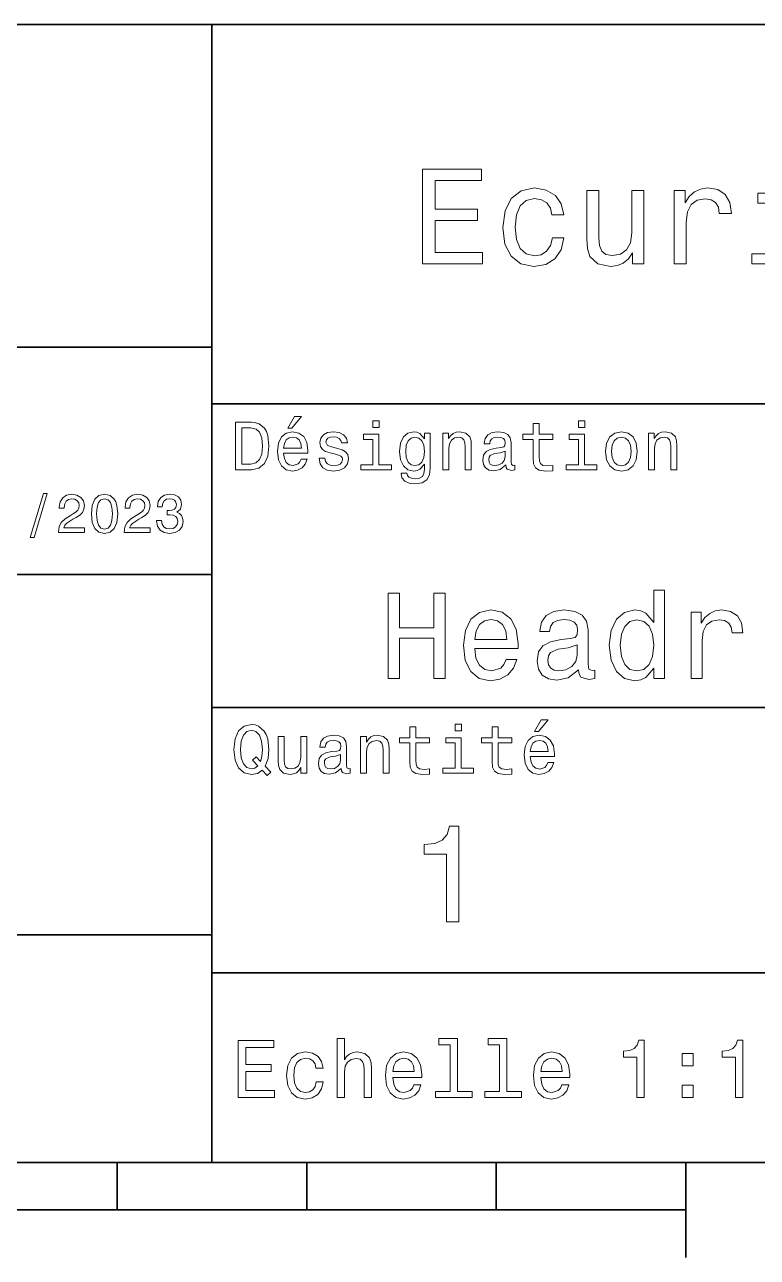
# Model space of a CAD drawing. Extents: x 0 to 420, y 0 to 297.
# Drawn here: x 275.1 to 313.8, y 5 to 70 of the extents above; entities that cross this region are included whole.
import ezdxf

# ---------------------------------------------------------------- set-up
doc = ezdxf.new("R2010")
doc.units = 0

msp = doc.modelspace()

# ---------------------------------------------------------------- linework, layer by layer
at = {"color": 7, "lineweight": 35}
for p, q in [((220, 70), (410, 70)), ((285, 10), (285, 70)), ((220, 53), (285, 53)), ((285, 50), (410, 50)), ((220, 41), (285, 41)), ((285, 34), (410, 34)), ((220, 22), (285, 22)), ((285, 20), (410, 20)), ((10, 10), (410, 10)), ((220, 10), (410, 10)), ((110, 7.5), (310, 7.5))]:
    msp.add_line(p, q, dxfattribs=at)
at = {"color": 7, "lineweight": 35, "ltscale": 0.0625}
for p, q in [((280, 10), (280, 7.5)), ((290, 10), (290, 7.5)), ((300, 10), (300, 7.5))]:
    msp.add_line(p, q, dxfattribs=at)
at = {"color": 7, "lineweight": 35, "ltscale": 0.125}
msp.add_line((310, 10), (310, 5), dxfattribs=at)
at = {"color": 7, "lineweight": 13}
for points in [[(296.109497, 57.381123), (299.279541, 57.381123), (299.279541, 57.986309), (296.772339, 57.986309), (296.772339, 59.679394), (299.005768, 59.679394), (299.005768, 60.277374), (296.772339, 60.277374), (296.772339, 61.775936), (299.221893, 61.775936), (299.221893, 62.381123), (296.109497, 62.381123)], [(302.932281, 59.967579), (303.559082, 59.967579), (303.429382, 60.543945), (303.119598, 60.997837), (302.636871, 61.278816), (302.010071, 61.386887), (301.318451, 61.242794), (300.792511, 60.839336), (300.46109, 60.183716), (300.345825, 59.304752), (300.453888, 58.432995), (300.778107, 57.78458), (301.289612, 57.381123), (301.988464, 57.244236), (302.608063, 57.352303), (303.09079, 57.6549), (303.42218, 58.130402), (303.566284, 58.764408), (302.96109, 58.764408), (302.853027, 58.36095), (302.651306, 58.058357), (302.363098, 57.871037), (302.010071, 57.8134), (301.570618, 57.907059), (301.253601, 58.195244), (301.059082, 58.663544), (300.994232, 59.326366), (301.059082, 59.974781), (301.260803, 60.443081), (301.585022, 60.731266), (302.010071, 60.83213), (302.384735, 60.767288), (302.66571, 60.601585), (302.853027, 60.327808)], [(307.788177, 61.25), (307.154175, 61.25), (307.154175, 59.016571), (307.082123, 58.497837), (306.873199, 58.123196), (306.548981, 57.892651), (306.123901, 57.820602), (305.785309, 57.878242), (305.569153, 58.051151), (305.446686, 58.346542), (305.417877, 58.764408), (305.417877, 61.25), (304.783875, 61.25), (304.783875, 58.706772), (304.805481, 58.195244), (304.942352, 57.770172), (305.360229, 57.381123), (306.030243, 57.244236), (306.390503, 57.294666), (306.700287, 57.424351), (306.966858, 57.647694), (307.182983, 57.971901), (307.182983, 57.381123), (307.788177, 57.381123)], [(309.380402, 57.381123), (310.014404, 57.381123), (310.014404, 59.592937), (310.079254, 60.12608), (310.273773, 60.507923), (310.59079, 60.738472), (311.015839, 60.817722), (311.332855, 60.767288), (311.570618, 60.623199), (311.714691, 60.378242), (311.765137, 60.046829), (312.406342, 60.046829), (312.319885, 60.630402), (312.082123, 61.048271), (311.685883, 61.30043), (311.145538, 61.386887), (310.778107, 61.32925), (310.46109, 61.185158), (310.180115, 60.940201), (309.956757, 60.608788), (309.956757, 61.25), (309.380402, 61.25)], [(315.417877, 57.914265), (315.417877, 61.120316), (313.789612, 61.120316), (313.789612, 60.579971), (314.783875, 60.579971), (314.783875, 57.914265), (313.48703, 57.914265), (313.48703, 57.381123), (316.729095, 57.381123), (316.729095, 57.914265)], [(287.080688, 49.030979), (286.248566, 49.030979), (286.248566, 46.530979), (287.080688, 46.530979), (287.473328, 46.610229), (287.765137, 46.851585), (287.945251, 47.244236), (288.010101, 47.780979), (287.952454, 48.328529), (287.880402, 48.544666), (287.779541, 48.717579), (287.487762, 48.951729), (287.296844, 49.009365)], [(289.004333, 48.728386), (289.216858, 48.728386), (289.71759, 49.340778), (289.364563, 49.340778)], [(293.824219, 49.117435), (293.489197, 49.117435), (293.489197, 48.757202), (293.824219, 48.757202)], [(301.943817, 48.130402), (301.943817, 47.161381), (301.965424, 46.84798), (302.066284, 46.631844), (302.268005, 46.505764), (302.610229, 46.462536), (302.984863, 46.480545), (302.984863, 46.754322), (302.71109, 46.732708), (302.462524, 46.761528), (302.329254, 46.851585), (302.271606, 47.00288), (302.260803, 47.215416), (302.260803, 48.130402), (302.984863, 48.130402), (302.984863, 48.400574), (302.260803, 48.400574), (302.260803, 48.966137), (301.943817, 48.966137), (301.943817, 48.400574), (301.39624, 48.400574), (301.39624, 48.130402)], [(304.667145, 49.117435), (304.332123, 49.117435), (304.332123, 48.757202), (304.667145, 48.757202)], [(287.055481, 48.731987), (287.329254, 48.677952), (287.516571, 48.512245), (287.628235, 48.216858), (287.664276, 47.780979), (287.624634, 47.359509), (287.51297, 47.064121), (287.322052, 46.887608), (287.055481, 46.829971), (286.583588, 46.829971), (286.583588, 48.731987)], [(288.784576, 47.406338), (290.052582, 47.406338), (290.056183, 47.554035), (289.998566, 47.9683), (289.840057, 48.278099), (289.587891, 48.465416), (289.252869, 48.533859), (288.925079, 48.461815), (288.672913, 48.260086), (288.510803, 47.932278), (288.453156, 47.5), (288.507202, 47.056915), (288.669312, 46.732708), (288.917877, 46.530979), (289.242065, 46.462536), (289.523041, 46.509365), (289.753601, 46.631844), (289.922913, 46.826366), (290.020172, 47.085735), (289.706787, 47.085735), (289.641937, 46.941643), (289.548279, 46.833572), (289.281708, 46.747116), (289.076355, 46.786743), (288.921478, 46.912823), (288.820618, 47.118156), (288.784576, 47.395531)], [(288.784576, 47.672909), (288.824219, 47.921471), (288.921478, 48.105186), (289.069153, 48.216858), (289.263702, 48.256485), (289.45462, 48.216858), (289.602295, 48.105186), (289.692352, 47.921471), (289.724792, 47.672909)], [(291.623199, 47.658501), (291.317017, 47.730545), (291.090057, 47.8134), (291.014404, 47.982708), (291.036011, 48.101585), (291.111664, 48.188038), (291.234161, 48.242073), (291.410675, 48.263687), (291.579956, 48.242073), (291.713257, 48.177231), (291.799713, 48.079971), (291.835724, 47.950287), (292.145538, 47.950287), (292.145538, 47.957493), (292.091492, 48.191643), (291.943817, 48.375359), (291.713257, 48.490635), (291.410675, 48.533859), (291.104462, 48.490635), (290.881134, 48.371758), (290.740631, 48.195244), (290.697418, 47.971901), (290.729828, 47.755764), (290.830688, 47.604465), (290.996399, 47.496399), (291.237762, 47.42075), (291.59079, 47.334293), (291.806915, 47.244236), (291.864563, 47.172188), (291.886169, 47.064121), (291.85376, 46.930836), (291.767303, 46.829971), (291.626801, 46.765129), (291.439484, 46.743515), (291.241364, 46.765129), (291.09726, 46.840778), (291, 46.963257), (290.960388, 47.132565), (290.654175, 47.132565), (290.70462, 46.844379), (290.852295, 46.635445), (291.086456, 46.509365), (291.410675, 46.462536), (291.749268, 46.509365), (291.997833, 46.635445), (292.149139, 46.837173), (292.203156, 47.100143), (292.163544, 47.327087), (292.05188, 47.481987), (291.868164, 47.582851)], [(293.813416, 46.79755), (293.813416, 48.400574), (292.999268, 48.400574), (292.999268, 48.130402), (293.496399, 48.130402), (293.496399, 46.79755), (292.847992, 46.79755), (292.847992, 46.530979), (294.469025, 46.530979), (294.469025, 46.79755)], [(296.518738, 46.617435), (296.518738, 48.465416), (296.216125, 48.465416), (296.216125, 48.152016), (295.96759, 48.4366), (295.816284, 48.508644), (295.646973, 48.533859), (295.34079, 48.461815), (295.103027, 48.260086), (294.94812, 47.935879), (294.894104, 47.5), (294.94812, 47.060516), (295.103027, 46.736309), (295.34079, 46.530979), (295.646973, 46.462536), (295.819885, 46.487751), (295.963989, 46.552593), (296.216125, 46.826366), (296.216125, 46.552593), (296.187317, 46.336456), (296.108063, 46.181557), (295.956787, 46.091499), (295.729828, 46.059078), (295.531708, 46.080692), (295.391205, 46.134727), (295.30835, 46.228386), (295.283142, 46.354465), (294.976959, 46.354465), (294.976959, 46.340057), (295.023773, 46.109509), (295.167877, 45.9366), (295.398407, 45.824928), (295.711823, 45.785301), (296.086456, 45.839336), (296.335022, 45.990635), (296.475494, 46.253601)], [(295.221893, 47.5), (295.254333, 47.820606), (295.351593, 48.058357), (295.502869, 48.198845), (295.70462, 48.249279), (295.917145, 48.198845), (296.075653, 48.058357), (296.172913, 47.820606), (296.208923, 47.5), (296.172913, 47.172188), (296.075653, 46.938038), (295.917145, 46.793949), (295.70462, 46.747116), (295.502869, 46.793949), (295.351593, 46.938038), (295.254333, 47.175793)], [(297.181549, 46.530979), (297.498566, 46.530979), (297.498566, 47.647694), (297.530975, 47.903458), (297.635437, 48.090778), (297.797546, 48.206051), (298.013702, 48.249279), (298.186584, 48.213257), (298.294678, 48.115993), (298.348694, 47.953888), (298.366699, 47.737751), (298.366699, 46.530979), (298.683716, 46.530979), (298.683716, 47.802593), (298.669312, 48.058357), (298.604462, 48.270893), (298.391937, 48.465416), (298.060516, 48.533859), (297.876801, 48.508644), (297.721893, 48.440201), (297.588623, 48.324928), (297.484161, 48.170029), (297.484161, 48.465416), (297.181549, 48.465416)], [(300.499268, 46.783142), (300.499268, 46.772335), (300.517303, 46.649857), (300.57132, 46.5634), (300.798279, 46.494957), (300.974792, 46.523773), (300.974792, 46.76873), (300.899139, 46.757923), (300.798279, 46.804756), (300.780273, 46.948845), (300.780273, 47.950287), (300.73703, 48.206051), (300.610962, 48.386166), (300.391205, 48.494236), (300.081421, 48.533859), (299.778809, 48.490635), (299.555481, 48.368156), (299.414978, 48.177231), (299.368164, 47.925072), (299.368164, 47.903458), (299.65274, 47.903458), (299.677948, 48.054756), (299.757202, 48.162823), (299.886902, 48.227665), (300.070618, 48.25288), (300.247131, 48.234871), (300.373199, 48.180836), (300.448853, 48.087173), (300.47406, 47.957493), (300.459656, 47.806194), (300.402008, 47.730545), (300.257935, 47.694523), (299.987762, 47.665707), (299.677948, 47.600864), (299.458221, 47.485592), (299.328522, 47.305473), (299.28891, 47.038906), (299.324921, 46.801151), (299.436584, 46.624638), (299.616699, 46.512966), (299.865265, 46.473343), (300.200287, 46.548992)], [(304.656342, 46.79755), (304.656342, 48.400574), (303.842224, 48.400574), (303.842224, 48.130402), (304.339325, 48.130402), (304.339325, 46.79755), (303.690918, 46.79755), (303.690918, 46.530979), (305.311951, 46.530979), (305.311951, 46.79755)], [(305.762238, 47.496399), (305.819885, 47.056915), (305.985596, 46.732708), (306.248566, 46.530979), (306.601593, 46.462536), (306.951019, 46.530979), (307.213989, 46.729107), (307.3797, 47.053314), (307.440918, 47.496399), (307.3797, 47.935879), (307.213989, 48.263687), (306.951019, 48.461815), (306.601593, 48.533859), (306.248566, 48.461815), (305.985596, 48.260086), (305.819885, 47.935879)], [(306.086456, 47.5), (306.118866, 47.824207), (306.219727, 48.058357), (306.381836, 48.20245), (306.601593, 48.25288), (306.817719, 48.20245), (306.979828, 48.061958), (307.080688, 47.824207), (307.11673, 47.5), (307.080688, 47.172188), (306.979828, 46.934437), (306.817719, 46.790344), (306.601593, 46.743515), (306.381836, 46.790344), (306.219727, 46.934437), (306.118866, 47.172188)], [(308.024506, 46.530979), (308.341492, 46.530979), (308.341492, 47.647694), (308.373932, 47.903458), (308.478394, 48.090778), (308.640503, 48.206051), (308.856628, 48.249279), (309.029541, 48.213257), (309.137604, 48.115993), (309.19165, 47.953888), (309.209656, 47.737751), (309.209656, 46.530979), (309.526672, 46.530979), (309.526672, 47.802593), (309.512238, 48.058357), (309.447418, 48.270893), (309.234863, 48.465416), (308.903473, 48.533859), (308.719727, 48.508644), (308.56485, 48.440201), (308.431549, 48.324928), (308.327087, 48.170029), (308.327087, 48.465416), (308.024506, 48.465416)], [(300.463257, 47.208214), (300.420044, 47.020893), (300.304749, 46.876801), (300.131836, 46.783142), (299.919312, 46.750721), (299.78241, 46.76873), (299.68515, 46.826366), (299.623932, 46.927231), (299.605896, 47.067722), (299.620331, 47.193802), (299.677948, 47.283859), (299.908508, 47.384727), (300.200287, 47.427952), (300.463257, 47.514408)], [(275.417877, 42.956772), (275.61673, 42.956772), (276.314117, 45.279541), (276.112396, 45.279541)], [(276.899139, 43.224785), (278.273773, 43.224785), (278.273773, 43.472622), (277.187317, 43.472622), (277.247833, 43.60807), (277.351593, 43.720463), (277.671478, 43.925072), (277.841492, 44.011528), (278.031708, 44.135448), (278.167145, 44.279541), (278.244965, 44.44957), (278.273773, 44.642651), (278.224792, 44.884727), (278.089355, 45.074928), (277.881836, 45.195965), (277.613831, 45.239193), (277.337189, 45.190201), (277.126801, 45.054756), (276.991364, 44.838619), (276.945251, 44.553314), (276.945251, 44.51297), (277.207489, 44.51297), (277.207489, 44.536022), (277.233429, 44.731991), (277.311249, 44.876083), (277.43515, 44.9683), (277.599426, 45), (277.766571, 44.971184), (277.890503, 44.899136), (277.971191, 44.786743), (278, 44.645535), (277.979828, 44.51297), (277.925079, 44.400578), (277.832855, 44.302593), (277.706055, 44.216141), (277.536041, 44.12392), (277.253601, 43.945248), (277.054749, 43.755043), (276.936615, 43.524498), (276.899139, 43.233429)], [(278.64267, 44.201729), (278.685883, 43.749279), (278.82132, 43.426514), (279.037476, 43.230549), (279.337189, 43.167149), (279.634003, 43.230549), (279.850159, 43.426514), (279.982727, 43.749279), (280.028809, 44.201729), (279.982727, 44.651299), (279.927948, 44.829971), (279.850159, 44.976948), (279.634003, 45.172913), (279.337189, 45.239193), (279.037476, 45.172913), (278.82132, 44.974064), (278.685883, 44.651299)], [(278.919312, 44.201729), (278.942383, 44.550434), (279.014404, 44.801155), (279.144104, 44.948128), (279.337189, 45), (279.527374, 44.948128), (279.657074, 44.801155), (279.729126, 44.550434), (279.752167, 44.201729), (279.729126, 43.850143), (279.657074, 43.599426), (279.527374, 43.45245), (279.337189, 43.403458), (279.144104, 43.45245), (279.014404, 43.599426), (278.942383, 43.850143)], [(280.368866, 43.224785), (281.74353, 43.224785), (281.74353, 43.472622), (280.657074, 43.472622), (280.71759, 43.60807), (280.82132, 43.720463), (281.141205, 43.925072), (281.311249, 44.011528), (281.501434, 44.135448), (281.636902, 44.279541), (281.714691, 44.44957), (281.74353, 44.642651), (281.694519, 44.884727), (281.559082, 45.074928), (281.351593, 45.195965), (281.083588, 45.239193), (280.806915, 45.190201), (280.596558, 45.054756), (280.46109, 44.838619), (280.414978, 44.553314), (280.414978, 44.51297), (280.677246, 44.51297), (280.677246, 44.536022), (280.703186, 44.731991), (280.780975, 44.876083), (280.904907, 44.9683), (281.069153, 45), (281.236328, 44.971184), (281.360229, 44.899136), (281.440918, 44.786743), (281.469757, 44.645535), (281.449585, 44.51297), (281.394806, 44.400578), (281.302612, 44.302593), (281.175781, 44.216141), (281.005768, 44.12392), (280.723358, 43.945248), (280.524506, 43.755043), (280.406342, 43.524498), (280.368866, 43.233429)], [(282.080688, 43.853027), (282.080688, 43.832855), (282.126801, 43.556198), (282.262238, 43.348705), (282.475494, 43.216141), (282.757935, 43.167149), (283.057648, 43.216141), (283.28241, 43.342941), (283.426514, 43.54467), (283.478394, 43.804035), (283.455322, 43.974064), (283.391937, 44.112392), (283.288177, 44.219021), (283.149872, 44.296829), (283.337189, 44.45245), (283.403473, 44.700291), (283.360229, 44.925072), (283.236328, 45.0951), (283.034576, 45.201729), (282.757935, 45.239193), (282.498566, 45.193085), (282.299713, 45.066284), (282.170044, 44.864555), (282.126801, 44.596542), (282.126801, 44.57637), (282.383301, 44.57637), (282.406342, 44.760807), (282.481262, 44.893372), (282.602295, 44.974064), (282.772339, 45.002884), (282.92218, 44.979828), (283.031708, 44.919308), (283.097992, 44.821327), (283.123932, 44.688763), (283.097992, 44.54755), (283.028809, 44.45245), (282.907776, 44.394814), (282.74353, 44.377522), (282.631134, 44.380405), (282.631134, 44.15274), (282.772339, 44.158501), (282.953888, 44.132565), (283.089355, 44.0634), (283.170044, 43.951008), (283.198853, 43.804035), (283.167145, 43.63689), (283.083588, 43.51297), (282.951019, 43.435158), (282.775208, 43.409222), (282.593658, 43.438042), (282.46109, 43.524498), (282.377533, 43.662827), (282.345825, 43.853027)], [(294.299011, 35.530258), (294.902039, 35.530258), (294.902039, 37.644093), (296.70462, 37.644093), (296.70462, 35.530258), (297.301147, 35.530258), (297.301147, 40.030258), (296.70462, 40.030258), (296.70462, 38.195244), (294.902039, 38.195244), (294.902039, 40.030258), (294.299011, 40.030258)], [(308.311249, 36.068443), (308.311249, 35.530258), (308.881866, 35.530258), (308.881866, 40.185879), (308.317719, 40.185879), (308.317719, 38.480545), (307.883301, 38.973343), (307.617432, 39.090057), (307.312683, 39.135445), (306.761536, 39.005764), (306.333588, 38.642651), (306.054749, 38.059078), (305.957489, 37.274494), (306.054749, 36.489914), (306.333588, 35.899857), (306.761536, 35.530258), (307.312683, 35.407059), (307.617432, 35.45245), (307.889771, 35.569164)], [(298.863831, 37.105907), (301.146271, 37.105907), (301.15274, 37.371758), (301.049011, 38.117435), (300.763702, 38.675072), (300.309814, 39.012245), (299.706787, 39.135445), (299.11673, 39.005764), (298.662842, 38.642651), (298.371033, 38.052593), (298.267303, 37.274494), (298.364563, 36.476944), (298.656342, 35.893372), (299.10376, 35.530258), (299.687317, 35.407059), (300.193085, 35.491352), (300.608063, 35.711815), (300.912842, 36.061958), (301.087891, 36.528816), (300.523773, 36.528816), (300.407074, 36.269451), (300.238495, 36.074928), (299.758667, 35.919308), (299.389069, 35.990631), (299.110229, 36.217579), (298.92868, 36.587173), (298.863831, 37.086452)], [(304.336456, 35.98415), (304.336456, 35.964695), (304.368896, 35.744236), (304.466156, 35.588615), (304.874634, 35.465416), (305.192383, 35.517288), (305.192383, 35.958214), (305.056213, 35.938759), (304.874634, 36.023052), (304.842224, 36.282421), (304.842224, 38.085014), (304.764404, 38.545387), (304.537476, 38.869595), (304.141937, 39.064121), (303.58429, 39.135445), (303.039642, 39.057636), (302.637604, 38.837173), (302.384735, 38.493515), (302.300446, 38.039623), (302.300446, 38.000721), (302.812683, 38.000721), (302.858063, 38.273052), (303.000732, 38.467579), (303.234161, 38.584293), (303.56485, 38.629681), (303.882568, 38.59726), (304.109528, 38.5), (304.245697, 38.331409), (304.291077, 38.09798), (304.265137, 37.825645), (304.161377, 37.68948), (303.902039, 37.624638), (303.41571, 37.572765), (302.858063, 37.456051), (302.462555, 37.248558), (302.229126, 36.924351), (302.157776, 36.444523), (302.222626, 36.016571), (302.423645, 35.698845), (302.747833, 35.497837), (303.195251, 35.426514), (303.798279, 35.562679)], [(310.28891, 35.530258), (310.859528, 35.530258), (310.859528, 37.520893), (310.917877, 38.000721), (311.092957, 38.344379), (311.378235, 38.551872), (311.760803, 38.623199), (312.046112, 38.577808), (312.260101, 38.448124), (312.389771, 38.227665), (312.435181, 37.929394), (313.012268, 37.929394), (312.934448, 38.454609), (312.720459, 38.830692), (312.363831, 39.057636), (311.877533, 39.135445), (311.546844, 39.083572), (311.261536, 38.953888), (311.008667, 38.733429), (310.807648, 38.435158), (310.807648, 39.012245), (310.28891, 39.012245)], [(298.863831, 37.585735), (298.935181, 38.033138), (299.110229, 38.363831), (299.376099, 38.564842), (299.726227, 38.636166), (300.069885, 38.564842), (300.335754, 38.363831), (300.497833, 38.033138), (300.556213, 37.585735)], [(307.409943, 38.623199), (307.786041, 38.532421), (308.07132, 38.279537), (308.239929, 37.858067), (308.304749, 37.274494), (308.239929, 36.684437), (308.07132, 36.262966), (307.786041, 36.003601), (307.409943, 35.919308), (307.053314, 36.003601), (306.780975, 36.262966), (306.599426, 36.690922), (306.541077, 37.274494), (306.599426, 37.851585), (306.780975, 38.273052), (307.053314, 38.532421)], [(304.271606, 36.749279), (304.193817, 36.412102), (303.986328, 36.152737), (303.675079, 35.98415), (303.292511, 35.925793), (303.046112, 35.958214), (302.871033, 36.061958), (302.760803, 36.243515), (302.728394, 36.496395), (302.754333, 36.723343), (302.858063, 36.885445), (303.273071, 37.067001), (303.798279, 37.14481), (304.271606, 37.30043)], [(302.015839, 32.728386), (302.228394, 32.728386), (302.729095, 33.340778), (302.376068, 33.340778)], [(287.642639, 30.685879), (287.916412, 30.401297), (288.107361, 30.592218), (287.811951, 30.894812), (287.963257, 31.305475), (288.010101, 31.780979), (287.94165, 32.339336), (287.862396, 32.56628), (287.757935, 32.753601), (287.462524, 33.009365), (287.28241, 33.074207), (287.08429, 33.099422), (286.702454, 33.009365), (286.410675, 32.757202), (286.223358, 32.342937), (286.158508, 31.780979), (286.223358, 31.219019), (286.407074, 30.804754), (286.698853, 30.54899), (287.08429, 30.462536), (287.397705, 30.520172)], [(287.41571, 30.916426), (287.260803, 30.801151), (287.08429, 30.765129), (286.850159, 30.829971), (286.666412, 31.024494), (286.543945, 31.341497), (286.504333, 31.780979), (286.543945, 32.216858), (286.662811, 32.537464), (286.846527, 32.731987), (287.08429, 32.80043), (287.318451, 32.731987), (287.502167, 32.533859), (287.621033, 32.213257), (287.664276, 31.780979), (287.631836, 31.40634), (287.563416, 31.150576), (287.329254, 31.395533), (287.134735, 31.211815)], [(291.824921, 30.78314), (291.824921, 30.772333), (291.842926, 30.649855), (291.896973, 30.5634), (292.123932, 30.494957), (292.300446, 30.523775), (292.300446, 30.768732), (292.224792, 30.757925), (292.123932, 30.804754), (292.105896, 30.948847), (292.105896, 31.950287), (292.062683, 32.206051), (291.936584, 32.386166), (291.716858, 32.494236), (291.407074, 32.533859), (291.104462, 32.490635), (290.881134, 32.368156), (290.740631, 32.177231), (290.693817, 31.925072), (290.693817, 31.903458), (290.978394, 31.903458), (291.003601, 32.054756), (291.082855, 32.162823), (291.212524, 32.227665), (291.39624, 32.25288), (291.572754, 32.234871), (291.698853, 32.180836), (291.774506, 32.087173), (291.799713, 31.957493), (291.785309, 31.806194), (291.727661, 31.730547), (291.583588, 31.694523), (291.313416, 31.665705), (291.003601, 31.600864), (290.783875, 31.48559), (290.654175, 31.305475), (290.614563, 31.038904), (290.650574, 30.801151), (290.762238, 30.62464), (290.942352, 30.512968), (291.190918, 30.473343), (291.52594, 30.54899)], [(292.844391, 30.530979), (293.161377, 30.530979), (293.161377, 31.647694), (293.193817, 31.903458), (293.298279, 32.090778), (293.460388, 32.206051), (293.676514, 32.249279), (293.849426, 32.213257), (293.957489, 32.115993), (294.011536, 31.95389), (294.029541, 31.737751), (294.029541, 30.530979), (294.346558, 30.530979), (294.346558, 31.802593), (294.332123, 32.058357), (294.267303, 32.270893), (294.054749, 32.465416), (293.723358, 32.533859), (293.539612, 32.508644), (293.384735, 32.440201), (293.251434, 32.324928), (293.146973, 32.170029), (293.146973, 32.465416), (292.844391, 32.465416)], [(295.438049, 32.130402), (295.438049, 31.161383), (295.459656, 30.847982), (295.560516, 30.631844), (295.762238, 30.505762), (296.104462, 30.462536), (296.479095, 30.480547), (296.479095, 30.754322), (296.205322, 30.732708), (295.956787, 30.761526), (295.823486, 30.851583), (295.765839, 31.002882), (295.755035, 31.215418), (295.755035, 32.130402), (296.479095, 32.130402), (296.479095, 32.400574), (295.755035, 32.400574), (295.755035, 32.966137), (295.438049, 32.966137), (295.438049, 32.400574), (294.890503, 32.400574), (294.890503, 32.130402)], [(298.161377, 33.117435), (297.826355, 33.117435), (297.826355, 32.757202), (298.161377, 32.757202)], [(299.775208, 32.130402), (299.775208, 31.161383), (299.796814, 30.847982), (299.897705, 30.631844), (300.099426, 30.505762), (300.44165, 30.462536), (300.816284, 30.480547), (300.816284, 30.754322), (300.542511, 30.732708), (300.293945, 30.761526), (300.160675, 30.851583), (300.103027, 31.002882), (300.092224, 31.215418), (300.092224, 32.130402), (300.816284, 32.130402), (300.816284, 32.400574), (300.092224, 32.400574), (300.092224, 32.966137), (299.775208, 32.966137), (299.775208, 32.400574), (299.227661, 32.400574), (299.227661, 32.130402)], [(301.796112, 31.40634), (303.064117, 31.40634), (303.067719, 31.554033), (303.010071, 31.9683), (302.851593, 32.278099), (302.599426, 32.465416), (302.264404, 32.533859), (301.936584, 32.461815), (301.684448, 32.260086), (301.522339, 31.932276), (301.464691, 31.5), (301.518738, 31.056915), (301.680847, 30.732708), (301.929382, 30.530979), (302.253601, 30.462536), (302.534576, 30.509365), (302.765137, 30.631844), (302.934448, 30.826368), (303.031708, 31.085733), (302.718292, 31.085733), (302.653442, 30.941643), (302.559784, 30.833572), (302.293213, 30.747118), (302.087891, 30.786743), (301.932983, 30.912823), (301.832123, 31.118155), (301.796112, 31.395533)], [(289.998566, 32.465416), (289.681549, 32.465416), (289.681549, 31.348703), (289.645538, 31.089336), (289.541077, 30.902016), (289.378967, 30.786743), (289.166412, 30.750719), (288.997131, 30.779539), (288.889038, 30.865993), (288.82782, 31.013687), (288.813416, 31.222622), (288.813416, 32.465416), (288.496399, 32.465416), (288.496399, 31.193804), (288.507202, 30.93804), (288.575653, 30.725504), (288.784576, 30.530979), (289.119598, 30.462536), (289.299713, 30.487751), (289.45462, 30.552593), (289.587891, 30.664265), (289.695953, 30.826368), (289.695953, 30.530979), (289.998566, 30.530979)], [(298.150574, 30.79755), (298.150574, 32.400574), (297.336456, 32.400574), (297.336456, 32.130402), (297.833588, 32.130402), (297.833588, 30.79755), (297.18515, 30.79755), (297.18515, 30.530979), (298.806183, 30.530979), (298.806183, 30.79755)], [(301.796112, 31.672911), (301.835724, 31.921469), (301.932983, 32.105186), (302.080688, 32.216858), (302.275208, 32.256485), (302.466125, 32.216858), (302.613831, 32.105186), (302.703888, 31.921469), (302.736298, 31.672911)], [(291.78891, 31.208212), (291.745667, 31.020893), (291.630402, 30.876801), (291.457489, 30.78314), (291.244965, 30.750719), (291.108063, 30.768732), (291.010803, 30.826368), (290.949554, 30.927233), (290.931549, 31.067722), (290.945953, 31.193804), (291.003601, 31.283861), (291.234161, 31.384726), (291.52594, 31.427954), (291.78891, 31.514408)], [(297.370331, 22.700289), (298.02594, 22.700289), (298.02594, 27.736313), (297.536041, 27.736313), (297.406342, 27.296831), (297.146973, 27.001442), (296.750732, 26.828531), (296.203186, 26.770893), (296.203186, 26.259367), (297.370331, 26.259367)], [(286.393372, 13.428675), (288.29538, 13.428675), (288.29538, 13.791787), (286.791077, 13.791787), (286.791077, 14.807637), (288.131134, 14.807637), (288.131134, 15.166427), (286.791077, 15.166427), (286.791077, 16.065563), (288.260803, 16.065563), (288.260803, 16.428675), (286.393372, 16.428675)], [(291.610962, 13.428675), (291.991364, 13.428675), (291.991364, 14.768732), (292.030273, 15.075649), (292.155609, 15.300432), (292.350159, 15.438761), (292.609497, 15.490635), (292.817017, 15.447407), (292.946686, 15.330692), (293.011536, 15.136168), (293.033142, 14.876801), (293.033142, 13.428675), (293.413544, 13.428675), (293.413544, 14.954612), (293.39624, 15.261528), (293.318451, 15.516571), (293.063416, 15.75), (292.66571, 15.832133), (292.449554, 15.801874), (292.263702, 15.719741), (292.108063, 15.590058), (291.991364, 15.412825), (291.991364, 16.532421), (291.610962, 16.532421)], [(297.572052, 16.212536), (297.572052, 13.748559), (296.789612, 13.748559), (296.789612, 13.428675), (298.73056, 13.428675), (298.73056, 13.748559), (297.952454, 13.748559), (297.952454, 16.532421), (296.975494, 16.532421), (296.975494, 16.212536)], [(300.174347, 16.212536), (300.174347, 13.748559), (299.391937, 13.748559), (299.391937, 13.428675), (301.332855, 13.428675), (301.332855, 13.748559), (300.554749, 13.748559), (300.554749, 16.532421), (299.57782, 16.532421), (299.57782, 16.212536)], [(307.416412, 13.428675), (307.809784, 13.428675), (307.809784, 16.450289), (307.515839, 16.450289), (307.438019, 16.1866), (307.28241, 16.009367), (307.044647, 15.905621), (306.716125, 15.871038), (306.716125, 15.564121), (307.416412, 15.564121)], [(312.621033, 13.428675), (313.014404, 13.428675), (313.014404, 16.450289), (312.720459, 16.450289), (312.642639, 16.1866), (312.48703, 16.009367), (312.249268, 15.905621), (311.920746, 15.871038), (311.920746, 15.564121), (312.621033, 15.564121)], [(290.48703, 14.980548), (290.863098, 14.980548), (290.785309, 15.326369), (290.599426, 15.598703), (290.309784, 15.767292), (289.933716, 15.832133), (289.518738, 15.745678), (289.203156, 15.503603), (289.004333, 15.110231), (288.93515, 14.582853), (289, 14.059798), (289.194519, 13.67075), (289.501434, 13.428675), (289.920746, 13.346542), (290.292511, 13.411384), (290.582123, 13.592939), (290.780975, 13.878242), (290.867432, 14.258646), (290.504333, 14.258646), (290.439484, 14.016571), (290.318451, 13.835014), (290.145538, 13.722623), (289.933716, 13.688041), (289.670044, 13.744237), (289.479828, 13.917148), (289.363098, 14.198127), (289.324219, 14.595821), (289.363098, 14.984871), (289.484161, 15.26585), (289.67868, 15.438761), (289.933716, 15.49928), (290.158508, 15.460375), (290.327087, 15.360951), (290.439484, 15.196686)], [(294.546112, 14.479107), (296.067719, 14.479107), (296.072052, 14.656341), (296.002869, 15.153459), (295.812683, 15.525217), (295.510101, 15.75), (295.108063, 15.832133), (294.714691, 15.745678), (294.412109, 15.503603), (294.21759, 15.110231), (294.148407, 14.591499), (294.213257, 14.059798), (294.407776, 13.67075), (294.706055, 13.428675), (295.095093, 13.346542), (295.432281, 13.402739), (295.708923, 13.549712), (295.912109, 13.783141), (296.028809, 14.09438), (295.65274, 14.09438), (295.574921, 13.92147), (295.462524, 13.791787), (295.142639, 13.688041), (294.89624, 13.735591), (294.710388, 13.886888), (294.589325, 14.133286), (294.546112, 14.466139)], [(302.353027, 14.479107), (303.874634, 14.479107), (303.878967, 14.656341), (303.809814, 15.153459), (303.619598, 15.525217), (303.317017, 15.75), (302.914978, 15.832133), (302.521606, 15.745678), (302.219025, 15.503603), (302.024506, 15.110231), (301.955322, 14.591499), (302.020172, 14.059798), (302.214691, 13.67075), (302.51297, 13.428675), (302.902008, 13.346542), (303.239197, 13.402739), (303.515839, 13.549712), (303.719025, 13.783141), (303.835724, 14.09438), (303.459656, 14.09438), (303.381836, 13.92147), (303.26944, 13.791787), (302.949554, 13.688041), (302.703186, 13.735591), (302.517303, 13.886888), (302.39624, 14.133286), (302.353027, 14.466139)], [(309.798279, 15.105908), (310.394806, 15.105908), (310.394806, 15.75), (309.798279, 15.75)], [(294.546112, 14.798992), (294.593658, 15.097262), (294.710388, 15.317724), (294.887604, 15.45173), (295.121033, 15.49928), (295.350159, 15.45173), (295.527374, 15.317724), (295.635437, 15.097262), (295.674347, 14.798992)], [(302.353027, 14.798992), (302.400574, 15.097262), (302.517303, 15.317724), (302.694519, 15.45173), (302.927948, 15.49928), (303.157074, 15.45173), (303.33429, 15.317724), (303.442352, 15.097262), (303.481262, 14.798992)], [(309.798279, 13.428675), (310.394806, 13.428675), (310.394806, 14.072767), (309.798279, 14.072767)]]:
    msp.add_lwpolyline(points, close=True, dxfattribs=at)

doc.saveas('drawing.dxf')
